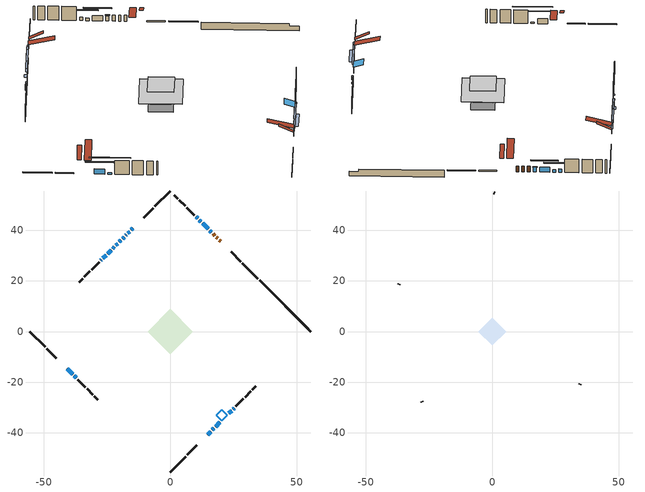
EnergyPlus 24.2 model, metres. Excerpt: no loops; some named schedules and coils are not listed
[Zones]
conditioned space
 floor outside (Floor1 construction): -4.33,0 0,4.33 4.33,0 0,-4.33 z0.77
 floor outside (Floor3 construction): -2.26,0 0,2.26 2.26,0 0,-2.26 z0.77
 floor adiabatic (AdiabaticFloorConstruction): -9,0 0,9 9,0 0,-9 z3.21
 floor foundation (Slab1 construction): -5.07,0.12 -0.12,5.07 5.07,-0.12 0.12,-5.07 z-1.62
 wall outside (RimJoist1 construction): 0,-55.62 6.1,-49.52 / -55.62,0 -49.52,-6.1 / 0,55.62 -6.1,49.52 / 34.7,20.92 28.6,27.02 z0.77:1.07
 wall outside (RimJoist2 construction): 6.76,-48.86 10.56,-45.06 / -48.86,-6.76 -45.06,-10.56 / -6.76,48.86 -10.56,45.06 / 27.94,27.67 24.14,31.47 z0.77:1.07
 wall outside (AdiabaticWallConstruction 1): 19.92,35.7 19.42,36.19 / 18.77,36.85 18.27,37.34 / 17.62,38 16.94,38.68 z0.77:2.8
 wall outside (AdiabaticWallConstruction): 16.29,39.33 15.64,39.98 / -16.08,39.53 -16.73,38.89 / -19.54,36.08 -20.19,35.43 / -20.84,34.77 -21.49,34.13 / -22.15,33.47 -22.79,32.82 z0.77:2.5; 14.98,40.64 12.83,42.79 / -40.84,-14.78 -38.68,-16.94 z0.77:2.52; 12.17,43.45 11.52,44.1 / -14.78,40.84 -15.43,40.19 / -25.4,30.22 -26.64,28.98 z0.77:1.69; -17.39,38.23 -17.57,38.05 / -27.3,28.32 -27.48,28.14 z0.77:2.55; 14.78,-40.84 16,-39.61 z0.77:2.78; 16.66,-38.96 17.31,-38.31 z0.77:1.71; 17.96,-37.65 19.63,-35.98 z0.77:3.13; -18.22,37.39 -18.88,36.73 / 10.87,44.75 10.21,45.41 z0.77:1.99; -38.02,-17.59 -37.23,-18.39 z0.77:1.25; -23.45,32.17 -24.74,30.87 z0.77:1.23; 23.2,-32.42 24.26,-31.35 z0.77:2.85; 24.92,-30.7 25.32,-30.3 z0.77:2.3
 wall outside (Wall1 construction): 25.97,-29.65 28.95,-26.67 / -36.58,-19.04 -33.6,-22.02 / -28.13,27.48 -31.11,24.51 / 9.55,46.07 6.57,49.05 z0.77:5.65
 wall outside (Wall2 construction): 29.61,-26.01 31.87,-23.75 / -32.94,-22.68 -30.68,-24.94 / -31.77,23.85 -34.03,21.59 / 5.92,49.7 3.65,51.96 z0.77:5.65
 wall outside (Wall3 construction): 32.53,-23.09 33.93,-21.69 / -30.02,-25.6 -28.62,-27 / -34.69,20.93 -36.09,19.53 / 3,52.62 1.59,54.03 z0.77:5.65
 wall foundation (FoundationWall1 construction): 35.36,20.26,-1.62 35.36,20.26,0.77 53.59,2.03,0.77 53.59,2.03,-0.1 55.62,0,-0.1 55.62,0,-1.62
 window (WindowConstruction): 16.29,39.33 15.64,39.98 z0.77:2.5
 window (WindowConstruction 8): 14.98,40.64 12.83,42.79 z0.77:2.52
 window (WindowConstruction 9): 12.17,43.45 11.52,44.09 z0.77:1.68
 window (WindowConstruction 10): -14.78,40.84 -15.43,40.19 z0.77:1.68
 window (WindowConstruction 11): -16.09,39.53 -16.73,38.89 z0.77:2.5
 window (WindowConstruction 12): -17.39,38.23 -17.57,38.05 z0.77:2.55
 window (WindowConstruction 13): 14.78,-40.84 16,-39.61 z0.77:2.78
 window (WindowConstruction 14): 16.66,-38.96 17.31,-38.31 z0.77:1.71
 window (WindowConstruction 15): 17.96,-37.65 19.63,-35.98 z0.77:3.13
 window (WindowConstruction 16): -40.84,-14.78 -38.68,-16.94 z0.77:2.52
 window (WindowConstruction 19): -18.22,37.39 -18.88,36.73 z0.77:1.99
 window (WindowConstruction 1): -19.54,36.08 -20.19,35.43 z0.77:2.5
 window (WindowConstruction 17): -20.84,34.77 -21.49,34.13 z0.77:2.5
 window (WindowConstruction 20): -38.02,-17.59 -37.23,-18.39 z0.77:1.25
 window (WindowConstruction 2): -22.15,33.47 -22.79,32.82 z0.77:2.5
 window (WindowConstruction 3): -23.45,32.17 -24.74,30.87 z0.77:1.23
 window (WindowConstruction 4): -25.4,30.22 -26.64,28.98 z0.77:1.68
 window (WindowConstruction 5): -27.3,28.32 -27.48,28.14 z0.77:2.55
 window (WindowConstruction 6): 23.2,-32.41 24.26,-31.35 z0.77:2.85
 window (WindowConstruction 7): 24.92,-30.7 25.31,-30.3 z0.77:2.29
 window (WindowConstruction 18): 10.87,44.75 10.21,45.41 z0.77:1.99
 door (Door): 19.92,35.7 19.43,36.19 z0.77:2.8
 door (Door 1): 18.77,36.85 18.27,37.34 z0.77:2.8
 door (Door 2): 17.62,38 16.94,38.68 z0.77:2.8
 ceiling adiabatic (AdiabaticFloorConstruction): 0,-9 9,0 0,9 -9,0 z3.21
 roof outside (Roof1 construction): 12.07,-43.55,5.65 9.01,-40.49,7.81 8.15,-41.34,7.81 11.21,-44.4,5.65; -43.55,-12.07,5.65 -40.49,-9.01,7.81 -41.34,-8.15,7.81 -44.4,-11.21,5.65; -12.07,43.55,5.65 -9.01,40.49,7.81 -8.15,41.34,7.81 -11.21,44.4,5.65; 22.63,32.99,5.65 19.57,29.93,7.81 20.43,29.07,7.81 23.49,32.13,5.65
 roof outside (AdiabaticRoofConstruction): 22.55,-33.07,5.65 20.41,-30.93,6.66 18.15,-33.19,6.66 20.29,-35.33,5.65
 skylight (SkylightConstruction): 22.55,-33.07,5.65 20.41,-30.93,6.65 18.15,-33.19,6.65 20.29,-35.33,5.65
attic - vented
 floor to conditioned space (Floor4 construction Reversed): -5.51,0 0,5.51 5.51,0 0,-5.51 z5.65
 wall outside (Wall4 construction): 34.59,-21.03 34.86,-20.75 / -27.96,-27.66 -27.68,-27.94 / -36.75,18.87 -37.03,18.59 / 0.93,54.68 0.66,54.96 z0.77:5.65
 roof outside (Roof3 construction): 14.12,-41.49,5.65 8.7,-36.06,7.57 7.3,-37.46,7.57 12.73,-42.89,5.65; -41.49,-14.12,5.65 -36.06,-8.7,7.57 -37.46,-7.3,7.57 -42.89,-12.73,5.65; -14.12,41.49,5.65 -8.7,36.06,7.57 -7.3,37.46,7.57 -12.73,42.89,5.65; 20.58,35.04,5.65 15.15,29.61,7.57 16.55,28.21,7.57 21.97,33.64,5.65
shading: 15.5,40.12 16.43,39.19 16.72,39.48 15.79,40.41 z2.7; 10.96,44.66 16.85,38.77 17.14,39.06 11.25,44.95 z5.16; 9.66,45.96 14.04,41.58 14.33,41.87 9.95,46.25 z4.32; -17.29,38.32 -12.92,42.7 -13.21,42.99 -17.59,38.61 z4.32; -18.6,37.02 -14.22,41.4 -14.51,41.69 -18.89,37.31 z5.14; -19.43,36.18 -15.52,40.1 -15.81,40.39 -19.73,36.47 z5.19; 17.87,-37.75 12.92,-42.7 13.21,-42.99 18.16,-38.04 z5.42; 19.17,-36.44 14.79,-40.82 15.76,-41.79 20.14,-37.41 z4.35; 21.5,-34.12 16.1,-39.52 16.39,-39.81 21.79,-34.41 z5.77; -36.81,-18.8 -42.7,-12.92 -42.99,-13.21 -37.11,-19.09 z5.16; -22.05,33.56 -17.67,37.94 -17.96,38.23 -22.34,33.85 z5.14; -23.36,32.26 -18.98,36.64 -19.27,36.93 -23.65,32.55 z5.14; -33.34,-22.28 -41.92,-13.7 -42.21,-13.99 -33.63,-22.57 z6.76; -22.94,32.68 -22.01,33.61 -22.65,34.26 -23.58,33.33 z2.7; -24.89,30.73 -23.31,32.31 -23.6,32.6 -25.18,31.02 z1.43; -26.78,28.83 -25.26,30.36 -25.55,30.65 -27.07,29.13 z1.89; -27.62,28 -27.15,28.46 -27.45,28.75 -27.91,28.29 z2.75; 24.41,-31.21 23.06,-32.56 23.35,-32.85 24.7,-31.5 z3.05; 25.46,-30.16 24.78,-30.84 25.07,-31.13 25.75,-30.45 z2.5
[Building]
Building 1: Terrain=Suburbs
[Site:Location]
Quebec Intl AP_QC: Latitude {deg}=46.8; Longitude {deg}=-71.38; Time Zone {hr}=-5; Elevation {m}=74; Keep Site Location Information=Yes
[Site:GroundTemperature:Shallow]
0.0108218, -2.24938, -2.43038, -1.3578, 2.94801, 7.23376, 10.9493, 13.303, 13.5029, 11.5886, 7.96783, 3.81355
[Site:WaterMainsTemperature]
Calculation Method=Schedule; Temperature Schedule=mains temperature schedule
[Material] Roughness=Rough; Thermal Absorptance=0.9
Name | Thickness {m} | Conductivity {W/m-K} | Density {kg/m3} | Specific Heat {J/kg-K} | Solar Absorptance | Visible Absorptance
asphalt or fiberglass shingles | 0.00635 | 0.162714 | 1121.4 | 1465.45 | 0.4 | 0.4
asphalt or fiberglass shingles 1 | 0.00635 | 0.162714 | 1121.4 | 1465.45 | 0.7 | 0.7
ceiling loosefill ins | 0.254 | 0.0480833 | 16.02 | 1046.75 | 0.7 | 0.7
ceiling stud and cavity | 0.1397 | 0.154653 | 65.682 | 1177.47 | 0.7 | 0.7
concrete 4.0 in. | 0.1016 | 1.803125 | 2242.8 | 837.4 | 0.7 | 0.7
concrete 8.0 in. | 0.2032 | 1.803125 | 2242.8 | 837.4 | 0.7 | 0.7
door material | 0.04445 | 0.053851 | 512.64 | 1214.23 | 0.7 | 0.7
door material 1 | 0.04445 | 0.188738 | 512.64 | 1214.23 | 0.7 | 0.7
exterior vertical ins | 0.0268992 | 0.029427 | 32.04 | 1214.23 | 0.7 | 0.7
floor covering | 0.0127 | 0.0433444 | 54.468 | 1339.84 | 0.6 | 0.6
floor rigid ins; roof rigid ins | 0.103632 | 0.029427 | 32.04 | 1214.23 | 0.7 | 0.7
floor rigid ins 1; roof rigid ins 1; wall rigid ins 1 | 0.512978 | 0.029427 | 32.04 | 1214.23 | 0.7 | 0.7
floor stud and cavity | 0.1397 | 0.279164 | 92.3553 | 1139.71 | 0.7 | 0.7
floor stud and cavity 1 | 0.1397 | 0.162845 | 92.3553 | 1139.71 | 0.7 | 0.7
floor stud and cavity 2 | 0.1397 | 1.75129 | 37.0049 | 1207.88 | 0.7 | 0.7
furniture material conditioned space 1 | 0.1524 | 0.115458 | 640.8 | 1214.23 | 0.6 | 0.6
gypsum board | 0.0127 | 0.160291 | 801 | 837.4 | 0.6 | 0.6
gypsum board 1 | 0.0127 | 0.160291 | 801 | 837.4 | 0.7 | 0.7
osb sheathing 0.5 in. | 0.0127 | 0.115458 | 512.64 | 1214.23 | 0.7 | 0.7
osb sheathing 0.75 in. | 0.01905 | 0.115458 | 512.64 | 1214.23 | 0.7 | 0.7
osb sheathing 2.0 in. | 0.0508 | 0.115458 | 512.64 | 1214.23 | 0.7 | 0.7
rim joist rigid ins; wall rigid ins | 0.051816 | 0.029427 | 32.04 | 1214.23 | 0.7 | 0.7
rim joist stud and cavity | 0.0508 | 0.0405436 | 125.044 | 1163.47 | 0.6 | 0.6
rim joist stud and cavity 1 | 0.0508 | 0.0391675 | 125.044 | 1163.47 | 0.6 | 0.6
roof stud and cavity | 0.2032 | 0.248642 | 78.34581 | 1123.46 | 0.7 | 0.7
roof stud and cavity 1 | 0.18415 | 1.78685 | 37.0049 | 1207.88 | 0.6 | 0.6
wall stud and cavity | 0.1397 | 0.178291 | 139.0536 | 1170.24 | 0.7 | 0.7
wall stud and cavity 1 | 0.1397 | 0.16258 | 139.0536 | 1170.24 | 0.7 | 0.7
wall stud and cavity 2 | 0.1397 | 0.153164 | 139.0536 | 1170.24 | 0.7 | 0.7
wall stud and cavity 3 | 0.0889 | 6.1454 | 50.32683 | 1063.81 | 0.6 | 0.6
wall stud and cavity 4 | 0.0889 | 0.380278 | 52.3479 | 1209.89 | 0.7 | 0.7
wall stud and cavity 5 | 0.0889 | 0.391764 | 83.0341 | 1211.67 | 0.7 | 0.7
wood siding | 0.0254 | 0.102417 | 544.68 | 1172.36 | 0.4 | 0.4
wood siding 1 | 0.00254 | 0.102417 | 544.68 | 1172.36 | 0.4 | 0.4
wood siding 2; wood siding 3; wood siding 4 | 0.0254 | 0.102417 | 544.68 | 1172.36 | 0.7 | 0.7
[WindowMaterial:SimpleGlazingSystem]
Name | U-Factor {W/m2-K} | Solar Heat Gain Coefficient
SkylightMaterial | 2.76657 | 0.7314
WindowMaterial | 2.9395 | 0.6
WindowMaterial 1 | 2.992306 | 0.6
WindowMaterial 10 | 3.97914 | 0.7
WindowMaterial 11 | 2.94518 | 0.64
WindowMaterial 12 | 3.03943 | 0.45
WindowMaterial 2 | 2.938365 | 0.6
WindowMaterial 3 | 3.10416 | 0.5
WindowMaterial 4 | 4.32153 | 0.68
WindowMaterial 5 | 2.99117 | 0.53
WindowMaterial 6 | 3.53569 | 0.72
WindowMaterial 7 | 2.96619 | 0.55
WindowMaterial 8 | 2.98038 | 0.59
WindowMaterial 9 | 2.96562 | 0.56
[Construction]
AdiabaticFloorConstruction: floor stud and cavity 2, floor rigid ins 1, osb sheathing 0.75 in., floor covering
AdiabaticRoofConstruction: asphalt or fiberglass shingles 1, roof rigid ins 1, osb sheathing 0.75 in., roof stud and cavity 1
AdiabaticWallConstruction: wood siding 3, wall rigid ins 1, wall stud and cavity 4, gypsum board
AdiabaticWallConstruction 1: wood siding 4, wall rigid ins 1, wall stud and cavity 4, gypsum board
Door; Door 1: door material
Door 2: door material 1
Floor1 construction: floor stud and cavity, floor rigid ins, osb sheathing 0.75 in., floor covering
Floor3 construction: floor stud and cavity 1, floor rigid ins, osb sheathing 0.75 in., floor covering
Floor4 construction Reversed: gypsum board, ceiling stud and cavity, ceiling loosefill ins
FoundationWall1 construction: concrete 8.0 in., gypsum board 1
furniture construction conditioned space 1: furniture material conditioned space 1
PartitionWallConstruction: gypsum board, wall stud and cavity 5, gypsum board
RimJoist1 construction: wood siding 2, rim joist rigid ins, osb sheathing 2.0 in., rim joist stud and cavity
RimJoist2 construction: wood siding 2, rim joist rigid ins, osb sheathing 2.0 in., rim joist stud and cavity 1
Roof1 construction: asphalt or fiberglass shingles, roof rigid ins, osb sheathing 0.75 in., roof stud and cavity, gypsum board
Roof3 construction: asphalt or fiberglass shingles
SkylightConstruction: SkylightMaterial
Slab1 construction: concrete 4.0 in.
Wall1 construction: wood siding, wall rigid ins, osb sheathing 0.5 in., wall stud and cavity, gypsum board
Wall2 construction: wood siding, wall rigid ins, osb sheathing 0.5 in., wall stud and cavity 1, gypsum board
Wall3 construction: wood siding, wall rigid ins, osb sheathing 0.5 in., wall stud and cavity 2, gypsum board
Wall4 construction: wood siding 1, wall stud and cavity 3
WindowConstruction; WindowConstruction 1; WindowConstruction 11; WindowConstruction 17; WindowConstruction 2: WindowMaterial
WindowConstruction 10; WindowConstruction 9: WindowMaterial 7
WindowConstruction 12; WindowConstruction 5: WindowMaterial 3
WindowConstruction 13: WindowMaterial 8
WindowConstruction 14: WindowMaterial 9
WindowConstruction 15: WindowMaterial 10
WindowConstruction 16; WindowConstruction 8: WindowMaterial 6
WindowConstruction 18; WindowConstruction 19: WindowMaterial 11
WindowConstruction 20: WindowMaterial 12
WindowConstruction 3: WindowMaterial 1
WindowConstruction 4: WindowMaterial 2
WindowConstruction 6: WindowMaterial 4
WindowConstruction 7: WindowMaterial 5
[Zone] Multiplier=1; Part of Total Floor Area=Yes
Name | Volume {m3}
attic - vented | 19.1448
conditioned space | 600.4
[Space]
Name | Zone | Volume {m3}
attic - vented 1 | attic - vented | 19.1448
conditioned space 1 | conditioned space | 600.4
[ZoneInfiltration:EffectiveLeakageArea]
infil attic - vented 1: Zone or Space=attic - vented 1; Schedule=Always On Discrete; Effective Air Leakage Area {cm2}=2243.45; Stack Coefficient=0.000472596; Wind Coefficient=1.46881e-05
[ZoneMixing]
whole house fan mix: Zone or Space=attic - vented; Schedule=Always On Continuous; Design Flow Rate Calculation Method=Flow/Zone; Design Flow Rate {m3/s}=0; Source Zone or Space=conditioned space
[SurfaceProperty:ExposedFoundationPerimeter]
Slab1: Exposed Perimeter Calculation Method=TotalExposedPerimeter; Total Exposed Perimeter {m}=28.652
[InternalMass] Zone or ZoneList=conditioned space; Space or SpaceList=conditioned space 1
Name | Construction | Surface Area {m2}
furniture mass conditioned space 1 | furniture construction conditioned space 1 | 104.376
partition wall mass | PartitionWallConstruction | 260.94
[Lights]
interior lighting: Zone or ZoneList or Space or SpaceList=conditioned space 1; Schedule=interior lighting schedule; Design Level Calculation Method=LightingLevel; Lighting Level {W}=343.2; Return Air Fraction=0; Fraction Radiant=0.6; Fraction Visible=0.2; Fraction Replaceable=1
[People]
occupants: Zone or ZoneList or Space or SpaceList=conditioned space 1; Number of People Schedule=occupants schedule; Number of People Calculation Method=People; Number of People=3; Fraction Radiant=0.314171; Sensible Heat Fraction=0.56303; Activity Level Schedule=occupants activity schedule; Carbon Dioxide Generation Rate {m3/s-W}=0; Enable ASHRAE 55 Comfort Warnings=No; Mean Radiant Temperature Calculation Type=EnclosureAveraged
[ElectricEquipment] Zone or ZoneList or Space or SpaceList=conditioned space 1; Design Level Calculation Method=EquipmentLevel
Name | Schedule | Design Level {W} | Fraction Latent | Fraction Radiant | Fraction Lost
clothes dryer | clothes dryer schedule | 140.772 | 0.015 | 0.081 | 0.85
clothes washer | clothes washer schedule | 32.1985 | 0.03 | 0.162 | 0.7
cooking range | cooking range schedule | 215.147 | 0.08 | 0.432 | 0.2
dishwasher | dishwasher schedule | 66.8632 | 0.3 | 0.18 | 0.4
fridge | fridge schedule | 72.9452 | 0 | 0.6 | 0
mech vent bath fan 0 | mech vent bath fan 0 schedule | 50.2 | 0 | 0 | 1
mech vent house fan | mech vent house fan schedule | 0.95 | 0 | 0 | 1
mech vent house fan cfis | mech vent house fan cfis schedule | 0 | 0 | 0 | 0
mech vent range fan 0 | mech vent range fan 0 schedule | 57 | 0 | 0 | 1
misc plug loads | misc plug loads schedule | 494.7 | 0.045 | 0.513 | 0.1
whole house fan | Always On Discrete | 0 | 0 | 0 | 1
[OtherEquipment] Zone or ZoneList or Space or SpaceList=conditioned space 1; Design Level Calculation Method=EquipmentLevel
Name | Fuel Type | Schedule | Design Level {W} | Fraction Latent | Fraction Radiant | Fraction Lost
clothes dryer 1 | Electricity | clothes dryer schedule | 0 | 0.015 | 0.081 | 0.85
cooking range 1 | Electricity | cooking range schedule | 0 | 0.08 | 0.432 | 0.2
general water use latent | None | general water use schedule | 62.594 | 1 | 0 | 0
general water use sensible | None | general water use schedule | -61.6891 | 0 | 0.6 | 0
mech vent house fan latent load | None | Always On Discrete | 0 | 1 | 0 | 0
mech vent house fan sensible load | None | Always On Discrete | 0 | 0 | 0 | 0
water heater energy adjustment1 | Electricity | Always On Discrete | 0.01 | 0 | 0 | 1
[ZoneInfiltration:DesignFlowRate] Zone or ZoneList or Space or SpaceList=conditioned space 1; Schedule=Always On Discrete; Design Flow Rate Calculation Method=Flow/Zone; Design Flow Rate {m3/s}=0
infil flow; natural vent flow; whole house fan flow
[ZoneControl:Thermostat]
conditioned space Thermostat: Zone or ZoneList=conditioned space; Control Type Schedule=conditioned space Thermostat Schedule; Control 1=conditioned space temperature setpoint; Temperature Difference Between Cutout And Setpoint {deltaC}=0
[ThermostatSetpoint:DualSetpoint]
conditioned space temperature setpoint: Heating Setpoint Temperature Schedule=heating setpoint; Cooling Setpoint Temperature Schedule=cooling setpoint
[AirLoopHVAC:UnitarySystem]
unit heater unitary system: Control Type=Load; Controlling Zone or Thermostat Location=conditioned space; Dehumidification Control Type=None; Availability Schedule=Always On Discrete; Supply Fan=unit heater supply fan; Fan Placement=BlowThrough; Supply Air Fan Operating Mode Schedule=unit heater auto fan schedule; Heating Coil=unit heater htg coil; DX Heating Coil Sizing Ratio=1; Use DOAS DX Cooling Coil=No; Minimum Supply Air Temperature {C}=2; Latent Load Control=SensibleOnlyLoadControl; Cooling Supply Air Flow Rate Method=None; Heating Supply Air Flow Rate Method=SupplyAirFlowRate; Heating Supply Air Flow Rate {m3/s}=0.00141584; No Load Supply Air Flow Rate Method=SupplyAirFlowRate; No Load Supply Air Flow Rate {m3/s}=0; No Load Supply Air Flow Rate Control Set To Low Speed=Yes; Maximum Supply Air Temperature {C}=48.8889; Maximum Outdoor Dry-Bulb Temperature for Supplemental Heater Operation {C}=21; Ancillary On-Cycle Electric Power {W}=0; Ancillary Off-Cycle Electric Power {W}=0
[Zone equipment]
conditioned space: electric baseboard, unit heater unitary system
[Foundation:Kiva]
Foundation Kiva 1: Initial Indoor Air Temperature {C}=18; Wall Height Above Grade {m}=0.769986; Wall Depth Below Slab {m}=0.2032; Custom Block Material Name 1=exterior vertical ins; Custom Block Depth 1 {m}=2.39; Custom Block X Position 1 {m}=0.2159; Custom Block Z Position 1 {m}=0
[Foundation:Kiva:Settings]
Soil Conductivity {W/m-K}=0.849921; Soil Density {kg/m3}=1842.3; Soil Specific Heat {J/kg-K}=418.7; Ground Solar Absorptivity=0.9; Ground Thermal Absorptivity=0.9; Ground Surface Roughness {m}=0.03; Far-Field Width {m}=40; Deep-Ground Boundary Condition=ZeroFlux; Deep-Ground Depth {m}=40; Minimum Cell Dimension {m}=0.2; Maximum Cell Growth Coefficient=3; Simulation Timestep=Timestep
[Exterior:Lights]
exterior lighting: Schedule=exterior lighting schedule; Design Level {W}=75.6
[EnergyManagementSystem:Sensor] Output:Variable or Output:Meter Index Key=conditioned space
Name | Output:Variable or Output:Meter
conditioned_space_clg_unmet_s | Zone Cooling Setpoint Not Met Time
conditioned_space_htg_unmet_s | Zone Heating Setpoint Not Met Time
fridge_tin_s; tin_s; tin_s_1 | Zone Mean Air Temperature
tout_s | Zone Outdoor Air Drybulb Temperature
win_s | Zone Air Humidity Ratio
[Schedule:Constant]
Name | Hourly Value
Always On Continuous; mech vent house fan schedule; mech vent house fan cfis schedule; Always On Discrete | 1
occupants activity schedule | 117.228
fridge schedule; unit heater auto fan schedule | 0
[Schedule:Week:Daily]
interior lighting schedule Week Rule - Jan1-Jan27: interior lighting schedule day, interior lighting schedule day, interior lighting schedule day, interior lighting schedule day, interior lighting schedule day, interior lighting schedule day, interior lighting schedule day, interior lighting schedule default day, interior lighting schedule default day, interior lighting schedule default day, interior lighting schedule default day, interior lighting schedule default day
interior lighting schedule Week Rule - Jan28-Feb3: interior lighting schedule day, interior lighting schedule day, interior lighting schedule day, interior lighting schedule day, interior lighting schedule day 1, interior lighting schedule day 1, interior lighting schedule day 1, interior lighting schedule default day, interior lighting schedule default day, interior lighting schedule default day, interior lighting schedule default day, interior lighting schedule default day
interior lighting schedule Week Rule - Feb4-Feb24: interior lighting schedule day 1, interior lighting schedule day 1, interior lighting schedule day 1, interior lighting schedule day 1, interior lighting schedule day 1, interior lighting schedule day 1, interior lighting schedule day 1, interior lighting schedule default day, interior lighting schedule default day, interior lighting schedule default day, interior lighting schedule default day, interior lighting schedule default day
interior lighting schedule Week Rule - Feb25-Mar3: interior lighting schedule day 1, interior lighting schedule day 1, interior lighting schedule day 1, interior lighting schedule day 1, interior lighting schedule day 2, interior lighting schedule day 2, interior lighting schedule day 2, interior lighting schedule default day, interior lighting schedule default day, interior lighting schedule default day, interior lighting schedule default day, interior lighting schedule default day
interior lighting schedule Week Rule - Mar4-Mar31: interior lighting schedule day 2, interior lighting schedule day 2, interior lighting schedule day 2, interior lighting schedule day 2, interior lighting schedule day 2, interior lighting schedule day 2, interior lighting schedule day 2, interior lighting schedule default day, interior lighting schedule default day, interior lighting schedule default day, interior lighting schedule default day, interior lighting schedule default day
interior lighting schedule Week Rule - Apr1-Apr28: interior lighting schedule day 3, interior lighting schedule day 3, interior lighting schedule day 3, interior lighting schedule day 3, interior lighting schedule day 3, interior lighting schedule day 3, interior lighting schedule day 3, interior lighting schedule default day, interior lighting schedule default day, interior lighting schedule default day, interior lighting schedule default day, interior lighting schedule default day
interior lighting schedule Week Rule - Apr29-May5: interior lighting schedule day 3, interior lighting schedule day 3, interior lighting schedule day 4, interior lighting schedule day 4, interior lighting schedule day 4, interior lighting schedule day 4, interior lighting schedule day 4, interior lighting schedule default day, interior lighting schedule default day, interior lighting schedule default day, interior lighting schedule default day, interior lighting schedule default day
interior lighting schedule Week Rule - May6-May26: interior lighting schedule day 4, interior lighting schedule day 4, interior lighting schedule day 4, interior lighting schedule day 4, interior lighting schedule day 4, interior lighting schedule day 4, interior lighting schedule day 4, interior lighting schedule default day, interior lighting schedule default day, interior lighting schedule default day, interior lighting schedule default day, interior lighting schedule default day
interior lighting schedule Week Rule - May27-Jun2: interior lighting schedule day 4, interior lighting schedule day 4, interior lighting schedule day 4, interior lighting schedule day 4, interior lighting schedule day 4, interior lighting schedule day 5, interior lighting schedule day 5, interior lighting schedule default day, interior lighting schedule default day, interior lighting schedule default day, interior lighting schedule default day, interior lighting schedule default day
interior lighting schedule Week Rule - Jun3-Jun30: interior lighting schedule day 5, interior lighting schedule day 5, interior lighting schedule day 5, interior lighting schedule day 5, interior lighting schedule day 5, interior lighting schedule day 5, interior lighting schedule day 5, interior lighting schedule default day, interior lighting schedule default day, interior lighting schedule default day, interior lighting schedule default day, interior lighting schedule default day
interior lighting schedule Week Rule - Jul1-Jul28: interior lighting schedule day 6, interior lighting schedule day 6, interior lighting schedule day 6, interior lighting schedule day 6, interior lighting schedule day 6, interior lighting schedule day 6, interior lighting schedule day 6, interior lighting schedule default day, interior lighting schedule default day, interior lighting schedule default day, interior lighting schedule default day, interior lighting schedule default day
interior lighting schedule Week Rule - Jul29-Aug4: interior lighting schedule day 6, interior lighting schedule day 6, interior lighting schedule day 6, interior lighting schedule day 7, interior lighting schedule day 7, interior lighting schedule day 7, interior lighting schedule day 7, interior lighting schedule default day, interior lighting schedule default day, interior lighting schedule default day, interior lighting schedule default day, interior lighting schedule default day
interior lighting schedule Week Rule - Aug5-Aug25: interior lighting schedule day 7, interior lighting schedule day 7, interior lighting schedule day 7, interior lighting schedule day 7, interior lighting schedule day 7, interior lighting schedule day 7, interior lighting schedule day 7, interior lighting schedule default day, interior lighting schedule default day, interior lighting schedule default day, interior lighting schedule default day, interior lighting schedule default day
interior lighting schedule Week Rule - Aug26-Sep1: interior lighting schedule day 7, interior lighting schedule day 7, interior lighting schedule day 7, interior lighting schedule day 7, interior lighting schedule day 7, interior lighting schedule day 7, interior lighting schedule day 8, interior lighting schedule default day, interior lighting schedule default day, interior lighting schedule default day, interior lighting schedule default day, interior lighting schedule default day
interior lighting schedule Week Rule - Sep2-Sep29: interior lighting schedule day 8, interior lighting schedule day 8, interior lighting schedule day 8, interior lighting schedule day 8, interior lighting schedule day 8, interior lighting schedule day 8, interior lighting schedule day 8, interior lighting schedule default day, interior lighting schedule default day, interior lighting schedule default day, interior lighting schedule default day, interior lighting schedule default day
interior lighting schedule Week Rule - Sep30-Oct6: interior lighting schedule day 8, interior lighting schedule day 9, interior lighting schedule day 9, interior lighting schedule day 9, interior lighting schedule day 9, interior lighting schedule day 9, interior lighting schedule day 9, interior lighting schedule default day, interior lighting schedule default day, interior lighting schedule default day, interior lighting schedule default day, interior lighting schedule default day
interior lighting schedule Week Rule - Oct7-Oct27: interior lighting schedule day 9, interior lighting schedule day 9, interior lighting schedule day 9, interior lighting schedule day 9, interior lighting schedule day 9, interior lighting schedule day 9, interior lighting schedule day 9, interior lighting schedule default day, interior lighting schedule default day, interior lighting schedule default day, interior lighting schedule default day, interior lighting schedule default day
interior lighting schedule Week Rule - Oct28-Nov3: interior lighting schedule day 9, interior lighting schedule day 9, interior lighting schedule day 9, interior lighting schedule day 9, interior lighting schedule day 10, interior lighting schedule day 10, interior lighting schedule day 10, interior lighting schedule default day, interior lighting schedule default day, interior lighting schedule default day, interior lighting schedule default day, interior lighting schedule default day
interior lighting schedule Week Rule - Nov4-Nov24: interior lighting schedule day 10, interior lighting schedule day 10, interior lighting schedule day 10, interior lighting schedule day 10, interior lighting schedule day 10, interior lighting schedule day 10, interior lighting schedule day 10, interior lighting schedule default day, interior lighting schedule default day, interior lighting schedule default day, interior lighting schedule default day, interior lighting schedule default day
interior lighting schedule Week Rule - Nov25-Dec1: interior lighting schedule day 10, interior lighting schedule day 10, interior lighting schedule day 10, interior lighting schedule day 10, interior lighting schedule day 10, interior lighting schedule day 10, interior lighting schedule day 11, interior lighting schedule default day, interior lighting schedule default day, interior lighting schedule default day, interior lighting schedule default day, interior lighting schedule default day
interior lighting schedule Week Rule - Dec2-Dec31: interior lighting schedule day 11, interior lighting schedule day 11, interior lighting schedule day 11, interior lighting schedule day 11, interior lighting schedule day 11, interior lighting schedule day 11, interior lighting schedule day 11, interior lighting schedule default day, interior lighting schedule default day, interior lighting schedule default day, interior lighting schedule default day, interior lighting schedule default day
occupants schedule Week Rule - Jan1-Dec31: occupants schedule day, occupants schedule day, occupants schedule day, occupants schedule day, occupants schedule day, occupants schedule day, occupants schedule day, occupants schedule default day, occupants schedule default day, occupants schedule default day, occupants schedule default day, occupants schedule default day
clothes dryer schedule Week Rule - Jan1-Dec31: clothes dryer schedule day, clothes dryer schedule day, clothes dryer schedule day, clothes dryer schedule day, clothes dryer schedule day, clothes dryer schedule day, clothes dryer schedule day, clothes dryer schedule default day, clothes dryer schedule default day, clothes dryer schedule default day, clothes dryer schedule default day, clothes dryer schedule default day
clothes washer schedule Week Rule - Jan1-Dec31: clothes washer schedule day, clothes washer schedule day, clothes washer schedule day, clothes washer schedule day, clothes washer schedule day, clothes washer schedule day, clothes washer schedule day, clothes washer schedule default day, clothes washer schedule default day, clothes washer schedule default day, clothes washer schedule default day, clothes washer schedule default day
cooking range schedule Week Rule - Jan1-Dec31: cooking range schedule day, cooking range schedule day, cooking range schedule day, cooking range schedule day, cooking range schedule day, cooking range schedule day, cooking range schedule day, cooking range schedule default day, cooking range schedule default day, cooking range schedule default day, cooking range schedule default day, cooking range schedule default day
dishwasher schedule Week Rule - Jan1-Dec31: dishwasher schedule day, dishwasher schedule day, dishwasher schedule day, dishwasher schedule day, dishwasher schedule day, dishwasher schedule day, dishwasher schedule day, dishwasher schedule default day, dishwasher schedule default day, dishwasher schedule default day, dishwasher schedule default day, dishwasher schedule default day
mech vent bath fan 0 schedule Week Rule - Jan1-Dec31: mech vent bath fan 0 schedule day, mech vent bath fan 0 schedule day, mech vent bath fan 0 schedule day, mech vent bath fan 0 schedule day, mech vent bath fan 0 schedule day, mech vent bath fan 0 schedule day, mech vent bath fan 0 schedule day, mech vent bath fan 0 schedule default day, mech vent bath fan 0 schedule default day, mech vent bath fan 0 schedule default day, mech vent bath fan 0 schedule default day, mech vent bath fan 0 schedule default day
mech vent range fan 0 schedule Week Rule - Jan1-Dec31: mech vent range fan 0 schedule day, mech vent range fan 0 schedule day, mech vent range fan 0 schedule day, mech vent range fan 0 schedule day, mech vent range fan 0 schedule day, mech vent range fan 0 schedule day, mech vent range fan 0 schedule day, mech vent range fan 0 schedule default day, mech vent range fan 0 schedule default day, mech vent range fan 0 schedule default day, mech vent range fan 0 schedule default day, mech vent range fan 0 schedule default day
misc plug loads schedule Week Rule - Jan1-Dec31: misc plug loads schedule day, misc plug loads schedule day, misc plug loads schedule day, misc plug loads schedule day, misc plug loads schedule day, misc plug loads schedule day, misc plug loads schedule day, misc plug loads schedule default day, misc plug loads schedule default day, misc plug loads schedule default day, misc plug loads schedule default day, misc plug loads schedule default day
[Schedule:Year]
interior lighting schedule: interior lighting schedule Week Rule - Jan1-Jan27, 1, 1, 1, 27, interior lighting schedule Week Rule - Jan28-Feb3, 1, 28, 2, 3, interior lighting schedule Week Rule - Feb4-Feb24, 2, 4, 2, 24, interior lighting schedule Week Rule - Feb25-Mar3, 2, 25, 3, 3, interior lighting schedule Week Rule - Mar4-Mar31, 3, 4, 3, 31, interior lighting schedule Week Rule - Apr1-Apr28, 4, 1, 4, 28, interior lighting schedule Week Rule - Apr29-May5, 4, 29, 5, 5, interior lighting schedule Week Rule - May6-May26, 5, 6, 5, 26, interior lighting schedule Week Rule - May27-Jun2, 5, 27, 6, 2, interior lighting schedule Week Rule - Jun3-Jun30, 6, 3, 6, 30, interior lighting schedule Week Rule - Jul1-Jul28, 7, 1, 7, 28, interior lighting schedule Week Rule - Jul29-Aug4, 7, 29, 8, 4, interior lighting schedule Week Rule - Aug5-Aug25, 8, 5, 8, 25, interior lighting schedule Week Rule - Aug26-Sep1, 8, 26, 9, 1, interior lighting schedule Week Rule - Sep2-Sep29, 9, 2, 9, 29, interior lighting schedule Week Rule - Sep30-Oct6, 9, 30, 10, 6, interior lighting schedule Week Rule - Oct7-Oct27, 10, 7, 10, 27, interior lighting schedule Week Rule - Oct28-Nov3, 10, 28, 11, 3, interior lighting schedule Week Rule - Nov4-Nov24, 11, 4, 11, 24, interior lighting schedule Week Rule - Nov25-Dec1, 11, 25, 12, 1, interior lighting schedule Week Rule - Dec2-Dec31, 12, 2, 12, 31
occupants schedule: occupants schedule Week Rule - Jan1-Dec31, 1, 1, 12, 31
clothes dryer schedule: clothes dryer schedule Week Rule - Jan1-Dec31, 1, 1, 12, 31
clothes washer schedule: clothes washer schedule Week Rule - Jan1-Dec31, 1, 1, 12, 31
cooking range schedule: cooking range schedule Week Rule - Jan1-Dec31, 1, 1, 12, 31
dishwasher schedule: dishwasher schedule Week Rule - Jan1-Dec31, 1, 1, 12, 31
mech vent bath fan 0 schedule: mech vent bath fan 0 schedule Week Rule - Jan1-Dec31, 1, 1, 12, 31
mech vent range fan 0 schedule: mech vent range fan 0 schedule Week Rule - Jan1-Dec31, 1, 1, 12, 31
misc plug loads schedule: misc plug loads schedule Week Rule - Jan1-Dec31, 1, 1, 12, 31
general water use schedule: general water use schedule Week Rule - Jan1-Dec31, 1, 1, 12, 31
exterior lighting schedule: exterior lighting schedule Week Rule - Jan1-Jan27, 1, 1, 1, 27, exterior lighting schedule Week Rule - Jan28-Feb3, 1, 28, 2, 3, exterior lighting schedule Week Rule - Feb4-Feb24, 2, 4, 2, 24, exterior lighting schedule Week Rule - Feb25-Mar3, 2, 25, 3, 3, exterior lighting schedule Week Rule - Mar4-Mar31, 3, 4, 3, 31, exterior lighting schedule Week Rule - Apr1-Apr28, 4, 1, 4, 28, exterior lighting schedule Week Rule - Apr29-May5, 4, 29, 5, 5, exterior lighting schedule Week Rule - May6-May26, 5, 6, 5, 26, exterior lighting schedule Week Rule - May27-Jun2, 5, 27, 6, 2, exterior lighting schedule Week Rule - Jun3-Jun30, 6, 3, 6, 30, exterior lighting schedule Week Rule - Jul1-Jul28, 7, 1, 7, 28, exterior lighting schedule Week Rule - Jul29-Aug4, 7, 29, 8, 4, exterior lighting schedule Week Rule - Aug5-Aug25, 8, 5, 8, 25, exterior lighting schedule Week Rule - Aug26-Sep1, 8, 26, 9, 1, exterior lighting schedule Week Rule - Sep2-Sep29, 9, 2, 9, 29, exterior lighting schedule Week Rule - Sep30-Oct6, 9, 30, 10, 6, exterior lighting schedule Week Rule - Oct7-Oct27, 10, 7, 10, 27, exterior lighting schedule Week Rule - Oct28-Nov3, 10, 28, 11, 3, exterior lighting schedule Week Rule - Nov4-Nov24, 11, 4, 11, 24, exterior lighting schedule Week Rule - Nov25-Dec1, 11, 25, 12, 1, exterior lighting schedule Week Rule - Dec2-Dec31, 12, 2, 12, 31
[Schedule:Compact]
conditioned space Thermostat Schedule: Through: 12/31, For: AllDays, Until: 24:00, 4
mains temperature schedule: Through: 01/01, For: AllDays, Until: 24:00, 5.175, Through: 01/02, For: AllDays, Until: 24:00, 5.10167, Through: 01/03, For: AllDays, Until: 24:00, 5.02889, Through: 01/04, For: AllDays, Until: 24:00, 4.95778, Through: 01/05, For: AllDays, Until: 24:00, 4.88778, Through: 01/06, For: AllDays, Until: 24:00, 4.81833, Through: 01/07, For: AllDays, Until: 24:00, 4.75056, Through: 01/08, For: AllDays, Until: 24:00, 4.68389, Through: 01/09, For: AllDays, Until: 24:00, 4.61833, Through: 01/10, For: AllDays, Until: 24:00, 4.55389, Through: 01/11, For: AllDays, Until: 24:00, 4.49056, Through: 01/12, For: AllDays, Until: 24:00, 4.42889, Through: 01/13, For: AllDays, Until: 24:00, 4.36778, Through: 01/14, For: AllDays, Until: 24:00, 4.30889, Through: 01/15, For: AllDays, Until: 24:00, 4.25056, Through: 01/16, For: AllDays, Until: 24:00, 4.19389, Through: 01/17, For: AllDays, Until: 24:00, 4.13833, Through: 01/18, For: AllDays, Until: 24:00, 4.08444, Through: 01/19, For: AllDays, Until: 24:00, 4.03167, Through: 01/20, For: AllDays, Until: 24:00, 3.98056, Through: 01/21, For: AllDays, Until: 24:00, 3.93056, Through: 01/22, For: AllDays, Until: 24:00, 3.88222, Through: 01/23, For: AllDays, Until: 24:00, 3.835, Through: 01/24, For: AllDays, Until: 24:00, 3.78944, Through: 01/25, For: AllDays, Until: 24:00, 3.74556, Through: 01/26, For: AllDays, Until: 24:00, 3.70278, Through: 01/27, For: AllDays, Until: 24:00, 3.66167, Through: 01/28, For: AllDays, Until: 24:00, 3.62167, Through: 01/29, For: AllDays, Until: 24:00, 3.58389, Through: 01/30, For: AllDays, Until: 24:00, 3.54722, Through: 01/31, For: AllDays, Until: 24:00, 3.51167, Through: 02/01, For: AllDays, Until: 24:00, 3.47833, Through: 02/02, For: AllDays, Until: 24:00, 3.44611, Through: 02/03, For: AllDays, Until: 24:00, 3.41556, Through: 02/04, For: AllDays, Until: 24:00, 3.38667, Through: 02/05, For: AllDays, Until: 24:00, 3.35944, Through: 02/06, For: AllDays, Until: 24:00, 3.33389, Through: 02/07, For: AllDays, Until: 24:00, 3.30944, Through: 02/08, For: AllDays, Until: 24:00, 3.28667, Through: 02/09, For: AllDays, Until: 24:00, 3.26611, Through: 02/10, For: AllDays, Until: 24:00, 3.24667, Through: 02/11, For: AllDays, Until: 24:00, 3.22889, Through: 02/12, For: AllDays, Until: 24:00, 3.21278, Through: 02/13, For: AllDays, Until: 24:00, 3.19833, Through: 02/14, For: AllDays, Until: 24:00, 3.18556, Through: 02/15, For: AllDays, Until: 24:00, 3.17389, Through: 02/16, For: AllDays, Until: 24:00, 3.16444, Through: 02/17, For: AllDays, Until: 24:00, 3.15667, Through: 02/18, For: AllDays, Until: 24:00, 3.15056, Through: 02/19, For: AllDays, Until: 24:00, 3.14556, Through: 02/20, For: AllDays, Until: 24:00, 3.14278, Through: 02/21, For: AllDays, Until: 24:00, 3.14111, Through: 02/22, For: AllDays, Until: 24:00, 3.14167, Through: 02/23, For: AllDays, Until: 24:00, 3.14333, Through: 02/24, For: AllDays, Until: 24:00, 3.14722, Through: 02/25, For: AllDays, Until: 24:00, 3.15222, Through: 02/26, For: AllDays, Until: 24:00, 3.15944, Through: 02/27, For: AllDays, Until: 24:00, 3.16778, Through: 02/28, For: AllDays, Until: 24:00, 3.17778, Through: 03/01, For: AllDays, Until: 24:00, 3.18944, Through: 03/02, For: AllDays, Until: 24:00, 3.20333, Through: 03/03, For: AllDays, Until: 24:00, 3.21833, Through: 03/04, For: AllDays, Until: 24:00, 3.235, Through: 03/05, For: AllDays, Until: 24:00, 3.25333, Through: 03/06, For: AllDays, Until: 24:00, 3.27333, Through: 03/07, For: AllDays, Until: 24:00, 3.29444, Through: 03/08, For: AllDays, Until: 24:00, 3.31778, Through: 03/09, For: AllDays, Until: 24:00, 3.34222, Through: 03/10, For: AllDays, Until: 24:00, 3.36889, Through: 03/11, For: AllDays, Until: 24:00, 3.39667, Through: 03/12, For: AllDays, Until: 24:00, 3.42611, Through: 03/13, For: AllDays, Until: 24:00, 3.45722, Through: 03/14, For: AllDays, Until: 24:00, 3.49, Through: 03/15, For: AllDays, Until: 24:00, 3.52389, Through: 03/16, For: AllDays, Until: 24:00, 3.55944, Through: 03/17, For: AllDays, Until: 24:00, 3.59667, Through: 03/18, For: AllDays, Until: 24:00, 3.63556, Through: 03/19, For: AllDays, Until: 24:00, 3.67556, Through: 03/20, For: AllDays, Until: 24:00, 3.71722, Through: 03/21, For: AllDays, Until: 24:00, 3.76056, Through: 03/22, For: AllDays, Until: 24:00, 3.80556, Through: 03/23, For: AllDays, Until: 24:00, 3.85111, Through: 03/24, For: AllDays, Until: 24:00, 3.89889, Through: 03/25, For: AllDays, Until: 24:00, 3.94778, Through: 03/26, For: AllDays, Until: 24:00, 3.99833, Through: 03/27, For: AllDays, Until: 24:00, 4.05, Through: 03/28, For: AllDays, Until: 24:00, 4.10333, Through: 03/29, For: AllDays, Until: 24:00, 4.15778, Through: 03/30, For: AllDays, Until: 24:00, 4.21333, Through: 03/31, For: AllDays, Until: 24:00, 4.27056, Through: 04/01, For: AllDays, Until: 24:00, 4.32944, Through: 04/02, For: AllDays, Until: 24:00, 4.38889, Through: 04/03, For: AllDays, Until: 24:00, 4.45, Through: 04/04, For: AllDays, Until: 24:00, 4.51222, Through: 04/05, For: AllDays, Until: 24:00, 4.57611, Through: 04/06, For: AllDays, Until: 24:00, 4.64056, Through: 04/07, For: AllDays, Until: 24:00, 4.70667, Through: 04/08, For: AllDays, Until: 24:00, 4.77389, Through: 04/09, For: AllDays, Until: 24:00, 4.84222, Through: 04/10, For: AllDays, Until: 24:00, 4.91167, Through: 04/11, For: AllDays, Until: 24:00, 4.98278, Through: 04/12, For: AllDays, Until: 24:00, 5.05444, Through: 04/13, For: AllDays, Until: 24:00, 5.12722, Through: 04/14, For: AllDays, Until: 24:00, 5.20111, Through: 04/15, For: AllDays, Until: 24:00, 5.27611, Through: 04/16, For: AllDays, Until: 24:00, 5.35167, Through: 04/17, For: AllDays, Until: 24:00, 5.42889, Through: 04/18, For: AllDays, Until: 24:00, 5.50667, Through: 04/19, For: AllDays, Until: 24:00, 5.58556, Through: 04/20, For: AllDays, Until: 24:00, 5.665, Through: 04/21, For: AllDays, Until: 24:00, 5.74611, Through: 04/22, For: AllDays, Until: 24:00, 5.82722, Through: 04/23, For: AllDays, Until: 24:00, 5.91, Through: 04/24, For: AllDays, Until: 24:00, 5.99278, Through: 04/25, For: AllDays, Until: 24:00, 6.07722, Through: 04/26, For: AllDays, Until: 24:00, 6.16167, Through: 04/27, For: AllDays, Until: 24:00, 6.24722, Through: 04/28, For: AllDays, Until: 24:00, 6.33389, Through: 04/29, For: AllDays, Until: 24:00, 6.42056, Through: 04/30, For: AllDays, Until: 24:00, 6.50833, Through: 05/01, For: AllDays, Until: 24:00, 6.59667, Through: 05/02, For: AllDays, Until: 24:00, 6.68556, Through: 05/03, For: AllDays, Until: 24:00, 6.775, Through: 05/04, For: AllDays, Until: 24:00, 6.86556, Through: 05/05, For: AllDays, Until: 24:00, 6.95611, Through: 05/06, For: AllDays, Until: 24:00, 7.04722, Through: 05/07, For: AllDays, Until: 24:00, 7.13889, Through: 05/08, For: AllDays, Until: 24:00, 7.23111, Through: 05/09, For: AllDays, Until: 24:00, 7.32333, Through: 05/10, For: AllDays, Until: 24:00, 7.41667, Through: 05/11, For: AllDays, Until: 24:00, 7.51, Through: 05/12, For: AllDays, Until: 24:00, 7.60389, Through: 05/13, For: AllDays, Until: 24:00, 7.69778, Through: 05/14, For: AllDays, Until: 24:00, 7.79222, Through: 05/15, For: AllDays, Until: 24:00, 7.88667, Through: 05/16, For: AllDays, Until: 24:00, 7.98167, Through: 05/17, For: AllDays, Until: 24:00, 8.07667, Through: 05/18, For: AllDays, Until: 24:00, 8.17167, Through: 05/19, For: AllDays, Until: 24:00, 8.26722, Through: 05/20, For: AllDays, Until: 24:00, 8.36278, Through: 05/21, For: AllDays, Until: 24:00, 8.45833, Through: 05/22, For: AllDays, Until: 24:00, 8.55444, Through: 05/23, For: AllDays, Until: 24:00, 8.65, Through: 05/24, For: AllDays, Until: 24:00, 8.74611, Through: 05/25, For: AllDays, Until: 24:00, 8.84167, Through: 05/26, For: AllDays, Until: 24:00, 8.93722, Through: 05/27, For: AllDays, Until: 24:00, 9.03333, Through: 05/28, For: AllDays, Until: 24:00, 9.12889, Through: 05/29, For: AllDays, Until: 24:00, 9.22389, Through: 05/30, For: AllDays, Until: 24:00, 9.31944, Through: 05/31, For: AllDays, Until: 24:00, 9.41444, Through: 06/01, For: AllDays, Until: 24:00, 9.50944, Through: 06/02, For: AllDays, Until: 24:00, 9.60389, Through: 06/03, For: AllDays, Until: 24:00, 9.69833, Through: 06/04, For: AllDays, Until: 24:00, 9.79278, Through: 06/05, For: AllDays, Until: 24:00, 9.88667, Through: 06/06, For: AllDays, Until: 24:00, 9.98, Through: 06/07, For: AllDays, Until: 24:00, 10.0728, Through: 06/08, For: AllDays, Until: 24:00, 10.1656, Through: 06/09, For: AllDays, Until: 24:00, 10.2578, Through: 06/10, For: AllDays, Until: 24:00, 10.3494, Through: 06/11, For: AllDays, Until: 24:00, 10.4411, Through: 06/12, For: AllDays, Until: 24:00, 10.5317, Through: 06/13, For: AllDays, Until: 24:00, 10.6222, Through: 06/14, For: AllDays, Until: 24:00, 10.7117, Through: 06/15, For: AllDays, Until: 24:00, 10.8006, Through: 06/16, For: AllDays, Until: 24:00, 10.8889, Through: 06/17, For: AllDays, Until: 24:00, 10.9772, Through: 06/18, For: AllDays, Until: 24:00, 11.0639, Through: 06/19, For: AllDays, Until: 24:00, 11.1506, Through: 06/20, For: AllDays, Until: 24:00, 11.2361, Through: 06/21, For: AllDays, Until: 24:00, 11.3211, Through: 06/22, For: AllDays, Until: 24:00, 11.4056, Through: 06/23, For: AllDays, Until: 24:00, 11.4889, Through: 06/24, For: AllDays, Until: 24:00, 11.5711, Through: 06/25, For: AllDays, Until: 24:00, 11.6533, Through: 06/26, For: AllDays, Until: 24:00, 11.7339, Through: 06/27, For: AllDays, Until: 24:00, 11.8139, Through: 06/28, For: AllDays, Until: 24:00, 11.8928, Through: 06/29, For: AllDays, Until: 24:00, 11.9711, Through: 06/30, For: AllDays, Until: 24:00, 12.0483, Through: 07/01, For: AllDays, Until: 24:00, 12.1244, Through: 07/02, For: AllDays, Until: 24:00, 12.1994, Through: 07/03, For: AllDays, Until: 24:00, 12.2733, Through: 07/04, For: AllDays, Until: 24:00, 12.3467, Through: 07/05, For: AllDays, Until: 24:00, 12.4183, Through: 07/06, For: AllDays, Until: 24:00, 12.4894, Through: 07/07, For: AllDays, Until: 24:00, 12.5589, Through: 07/08, For: AllDays, Until: 24:00, 12.6278, Through: 07/09, For: AllDays, Until: 24:00, 12.695, Through: 07/10, For: AllDays, Until: 24:00, 12.7617, Through: 07/11, For: AllDays, Until: 24:00, 12.8267, Through: 07/12, For: AllDays, Until: 24:00, 12.8906, Through: 07/13, For: AllDays, Until: 24:00, 12.9528, Through: 07/14, For: AllDays, Until: 24:00, 13.0144, Through: 07/15, For: AllDays, Until: 24:00, 13.0744, Through: 07/16, For: AllDays, Until: 24:00, 13.1333, Through: 07/17, For: AllDays, Until: 24:00, 13.1906, Through: 07/18, For: AllDays, Until: 24:00, 13.2467, Through: 07/19, For: AllDays, Until: 24:00, 13.3017, Through: 07/20, For: AllDays, Until: 24:00, 13.355, Through: 07/21, For: AllDays, Until: 24:00, 13.4072, Through: 07/22, For: AllDays, Until: 24:00, 13.4578, Through: 07/23, For: AllDays, Until: 24:00, 13.5067, Through: 07/24, For: AllDays, Until: 24:00, 13.5544, Through: 07/25, For: AllDays, Until: 24:00, 13.6011, Through: 07/26, For: AllDays, Until: 24:00, 13.6461, Through: 07/27, For: AllDays, Until: 24:00, 13.6894, Through: 07/28, For: AllDays, Until: 24:00, 13.7317, Through: 07/29, For: AllDays, Until: 24:00, 13.7722, Through: 07/30, For: AllDays, Until: 24:00, 13.8111, Through: 07/31, For: AllDays, Until: 24:00, 13.8489, Through: 08/01, For: AllDays, Until: 24:00, 13.8844, Through: 08/02, For: AllDays, Until: 24:00, 13.9189, Through: 08/03, For: AllDays, Until: 24:00, 13.9522, Through: 08/04, For: AllDays, Until: 24:00, 13.9833, Through: 08/05, For: AllDays, Until: 24:00, 14.0133, Through: 08/06, For: AllDays, Until: 24:00, 14.0411, Through: 08/07, For: AllDays, Until: 24:00, 14.0678, Through: 08/08, For: AllDays, Until: 24:00, 14.0933, Through: 08/09, For: AllDays, Until: 24:00, 14.1167, Through: 08/10, For: AllDays, Until: 24:00, 14.1383, Through: 08/11, For: AllDays, Until: 24:00, 14.1589, Through: 08/12, For: AllDays, Until: 24:00, 14.1772, Through: 08/13, For: AllDays, Until: 24:00, 14.1944, Through: 08/14, For: AllDays, Until: 24:00, 14.21, Through: 08/15, For: AllDays, Until: 24:00, 14.2233, Through: 08/16, For: AllDays, Until: 24:00, 14.2356, Through: 08/17, For: AllDays, Until: 24:00, 14.2461, Through: 08/18, For: AllDays, Until: 24:00, 14.255, Through: 08/19, For: AllDays, Until: 24:00, 14.2622, Through: 08/20, For: AllDays, Until: 24:00, 14.2678, Through: 08/21, For: AllDays, Until: 24:00, 14.2717, Through: 08/22, For: AllDays, Until: 24:00, 14.2739, Through: 08/23, For: AllDays, Until: 24:00, 14.2744, Through: 08/24, For: AllDays, Until: 24:00, 14.2733, Through: 08/25, For: AllDays, Until: 24:00, 14.2711, Through: 08/26, For: AllDays, Until: 24:00, 14.2667, Through: 08/27, For: AllDays, Until: 24:00, 14.2606, Through: 08/28, For: AllDays, Until: 24:00, 14.2528, Through: 08/29, For: AllDays, Until: 24:00, 14.2439, Through: 08/30, For: AllDays, Until: 24:00, 14.2328, Through: 08/31, For: AllDays, Until: 24:00, 14.2206, Through: 09/01, For: AllDays, Until: 24:00, 14.2061, Through: 09/02, For: AllDays, Until: 24:00, 14.1906, Through: 09/03, For: AllDays, Until: 24:00, 14.1728, Through: 09/04, For: AllDays, Until: 24:00, 14.1539, Through: 09/05, For: AllDays, Until: 24:00, 14.1333, Through: 09/06, For: AllDays, Until: 24:00, 14.1111, Through: 09/07, For: AllDays, Until: 24:00, 14.0872, Through: 09/08, For: AllDays, Until: 24:00, 14.0617, Through: 09/09, For: AllDays, Until: 24:00, 14.035, Through: 09/10, For: AllDays, Until: 24:00, 14.0061, Through: 09/11, For: AllDays, Until: 24:00, 13.9761, Through: 09/12, For: AllDays, Until: 24:00, 13.9444, Through: 09/13, For: AllDays, Until: 24:00, 13.9111, Through: 09/14, For: AllDays, Until: 24:00, 13.8761, Through: 09/15, For: AllDays, Until: 24:00, 13.84, Through: 09/16, For: AllDays, Until: 24:00, 13.8022, Through: 09/17, For: AllDays, Until: 24:00, 13.7628, Through: 09/18, For: AllDays, Until: 24:00, 13.7217, Through: 09/19, For: AllDays, Until: 24:00, 13.6794, Through: 09/20, For: AllDays, Until: 24:00, 13.6356, Through: 09/21, For: AllDays, Until: 24:00, 13.59, Through: 09/22, For: AllDays, Until: 24:00, 13.5433, Through: 09/23, For: AllDays, Until: 24:00, 13.4956, Through: 09/24, For: AllDays, Until: 24:00, 13.4456, Through: 09/25, For: AllDays, Until: 24:00, 13.395, Through: 09/26, For: AllDays, Until: 24:00, 13.3422, Through: 09/27, For: AllDays, Until: 24:00, 13.2883, Through: 09/28, For: AllDays, Until: 24:00, 13.2333, Through: 09/29, For: AllDays, Until: 24:00, 13.1772, Through: 09/30, For: AllDays, Until: 24:00, 13.1194, Through: 10/01, For: AllDays, Until: 24:00, 13.06, Through: 10/02, For: AllDays, Until: 24:00, 13, Through: 10/03, For: AllDays, Until: 24:00, 12.9383, Through: 10/04, For: AllDays, Until: 24:00, 12.8756, Through: 10/05, For: AllDays, Until: 24:00, 12.8111, Through: 10/06, For: AllDays, Until: 24:00, 12.7456, Through: 10/07, For: AllDays, Until: 24:00, 12.6794, Through: 10/08, For: AllDays, Until: 24:00, 12.6117, Through: 10/09, For: AllDays, Until: 24:00, 12.5428, Through: 10/10, For: AllDays, Until: 24:00, 12.4728, Through: 10/11, For: AllDays, Until: 24:00, 12.4017, Through: 10/12, For: AllDays, Until: 24:00, 12.3294, Through: 10/13, For: AllDays, Until: 24:00, 12.2561, Through: 10/14, For: AllDays, Until: 24:00, 12.1817, Through: 10/15, For: AllDays, Until: 24:00, 12.1061, Through: 10/16, For: AllDays, Until: 24:00, 12.03, Through: 10/17, For: AllDays, Until: 24:00, 11.9528, Through: 10/18, For: AllDays, Until: 24:00, 11.8744, Through: 10/19, For: AllDays, Until: 24:00, 11.795, Through: 10/20, For: AllDays, Until: 24:00, 11.715, Through: 10/21, For: AllDays, Until: 24:00, 11.6339, Through: 10/22, For: AllDays, Until: 24:00, 11.5517, Through: 10/23, For: AllDays, Until: 24:00, 11.4689, Through: 10/24, For: AllDays, Until: 24:00, 11.3856, Through: 10/25, For: AllDays, Until: 24:00, 11.3011, Through: 10/26, For: AllDays, Until: 24:00, 11.2161, Through: 10/27, For: AllDays, Until: 24:00, 11.13, Through: 10/28, For: AllDays, Until: 24:00, 11.0433, Through: 10/29, For: AllDays, Until: 24:00, 10.9561, Through: 10/30, For: AllDays, Until: 24:00, 10.8683, Through: 10/31, For: AllDays, Until: 24:00, 10.7794, Through: 11/01, For: AllDays, Until: 24:00, 10.6906, Through: 11/02, For: AllDays, Until: 24:00, 10.6006, Through: 11/03, For: AllDays, Until: 24:00, 10.51, Through: 11/04, For: AllDays, Until: 24:00, 10.4194, Through: 11/05, For: AllDays, Until: 24:00, 10.3278, Through: 11/06, For: AllDays, Until: 24:00, 10.2361, Through: 11/07, For: AllDays, Until: 24:00, 10.1439, Through: 11/08, For: AllDays, Until: 24:00, 10.0511, Through: 11/09, For: AllDays, Until: 24:00, 9.95778, Through: 11/10, For: AllDays, Until: 24:00, 9.86444, Through: 11/11, For: AllDays, Until: 24:00, 9.77056, Through: 11/12, For: AllDays, Until: 24:00, 9.67611, Through: 11/13, For: AllDays, Until: 24:00, 9.58167, Through: 11/14, For: AllDays, Until: 24:00, 9.48722, Through: 11/15, For: AllDays, Until: 24:00, 9.39222, Through: 11/16, For: AllDays, Until: 24:00, 9.29667, Through: 11/17, For: AllDays, Until: 24:00, 9.20167, Through: 11/18, For: AllDays, Until: 24:00, 9.10611, Through: 11/19, For: AllDays, Until: 24:00, 9.01056, Through: 11/20, For: AllDays, Until: 24:00, 8.915, Through: 11/21, For: AllDays, Until: 24:00, 8.81889, Through: 11/22, For: AllDays, Until: 24:00, 8.72333, Through: 11/23, For: AllDays, Until: 24:00, 8.62722, Through: 11/24, For: AllDays, Until: 24:00, 8.53167, Through: 11/25, For: AllDays, Until: 24:00, 8.43611, Through: 11/26, For: AllDays, Until: 24:00, 8.34, Through: 11/27, For: AllDays, Until: 24:00, 8.245, Through: 11/28, For: AllDays, Until: 24:00, 8.14944, Through: 11/29, For: AllDays, Until: 24:00, 8.05389, Through: 11/30, For: AllDays, Until: 24:00, 7.95889, Through: 12/01, For: AllDays, Until: 24:00, 7.86444, Through: 12/02, For: AllDays, Until: 24:00, 7.76944, Through: 12/03, For: AllDays, Until: 24:00, 7.67556, Through: 12/04, For: AllDays, Until: 24:00, 7.58167, Through: 12/05, For: AllDays, Until: 24:00, 7.48778, Through: 12/06, For: AllDays, Until: 24:00, 7.39444, Through: 12/07, For: AllDays, Until: 24:00, 7.30167, Through: 12/08, For: AllDays, Until: 24:00, 7.20889, Through: 12/09, For: AllDays, Until: 24:00, 7.11722, Through: 12/10, For: AllDays, Until: 24:00, 7.02556, Through: 12/11, For: AllDays, Until: 24:00, 6.93444, Through: 12/12, For: AllDays, Until: 24:00, 6.84389, Through: 12/13, For: AllDays, Until: 24:00, 6.75389, Through: 12/14, For: AllDays, Until: 24:00, 6.66444, Through: 12/15, For: AllDays, Until: 24:00, 6.57556, Through: 12/16, For: AllDays, Until: 24:00, 6.48778, Through: 12/17, For: AllDays, Until: 24:00, 6.4, Through: 12/18, For: AllDays, Until: 24:00, 6.31333, Through: 12/19, For: AllDays, Until: 24:00, 6.22722, Through: 12/20, For: AllDays, Until: 24:00, 6.14167, Through: 12/21, For: AllDays, Until: 24:00, 6.05722, Through: 12/22, For: AllDays, Until: 24:00, 5.97333, Through: 12/23, For: AllDays, Until: 24:00, 5.89, Through: 12/24, For: AllDays, Until: 24:00, 5.80778, Through: 12/25, For: AllDays, Until: 24:00, 5.72667, Through: 12/26, For: AllDays, Until: 24:00, 5.64611, Through: 12/27, For: AllDays, Until: 24:00, 5.56667, Through: 12/28, For: AllDays, Until: 24:00, 5.48833, Through: 12/29, For: AllDays, Until: 24:00, 5.41056, Through: 12/30, For: AllDays, Until: 24:00, 5.33389, Through: 12/31, For: AllDays, Until: 24:00, 5.25778
